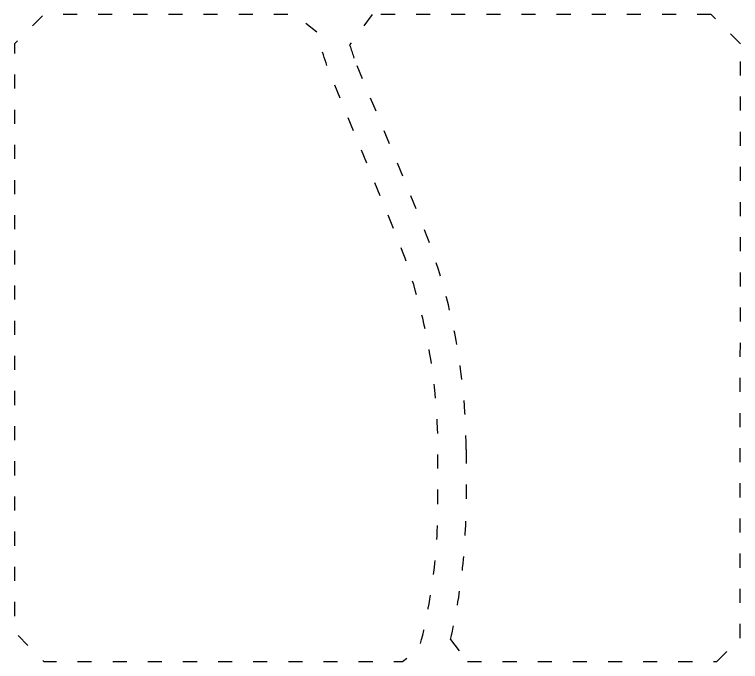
# Model space of a CAD drawing. Header units: millimetres. Extents: x 19715 to 35549, y 3563 to 14826.
# Drawn here: x 21794 to 22414, y 9130 to 9682 of the extents above; entities that cross this region are included whole.
import ezdxf

# ---------------------------------------------------------------- set-up
doc = ezdxf.new("R2010")
doc.units = ezdxf.units.MM
doc.linetypes.add('ACAD_ISO03W100', pattern=[30, 12, -18])
doc.layers.get('0').update_dxf_attribs({"color": 9, "linetype": 'ACAD_ISO03W100'})

msp = doc.modelspace()

# ---------------------------------------------------------------- linework, layer by layer
at = {"flags": 128}
msp.add_lwpolyline([(22156.08, 9264.79), (22156.08, 9311.03, 0.097806), (22119.44, 9496.56), (22064.74, 9629.64, -0.045358), (22053.42, 9666.32), (22033.85, 9682.17), (21819.48, 9682.17), (21794.48, 9657.17), (21794.48, 9155.17), (21819.48, 9130.17), (22125.76, 9130.18), (22140.22, 9141.38, 0.064), (22156.08, 9264.79)], format="xyb", dxfattribs=at)
for points in [[(22099.84, 9682.17), (22080.68, 9656.45)], [(22389.44, 9682.18), (22099.84, 9682.17)], [(22414.44, 9657.17), (22389.44, 9682.18)], [(22414.2, 9150.17), (22414.44, 9657.17)], [(22086.93, 9638.76), (22141.64, 9505.68)], [(22180.08, 9311.03), (22180.08, 9264.79)], [(22166.77, 9148.78), (22181.33, 9130.18)], [(22394.2, 9130.18), (22414.2, 9150.17)], [(22181.33, 9130.18), (22394.2, 9130.18)]]:
    msp.add_lwpolyline(points)
for points in [[(22080.68, 9656.45, 0.024967), (22086.93, 9638.76)], [(22180.08, 9311.03, 0.097806), (22141.64, 9505.68)], [(22166.77, 9148.78, 0.057203), (22180.08, 9264.79)]]:
    msp.add_lwpolyline(points, format="xyb")

doc.saveas('drawing.dxf')
